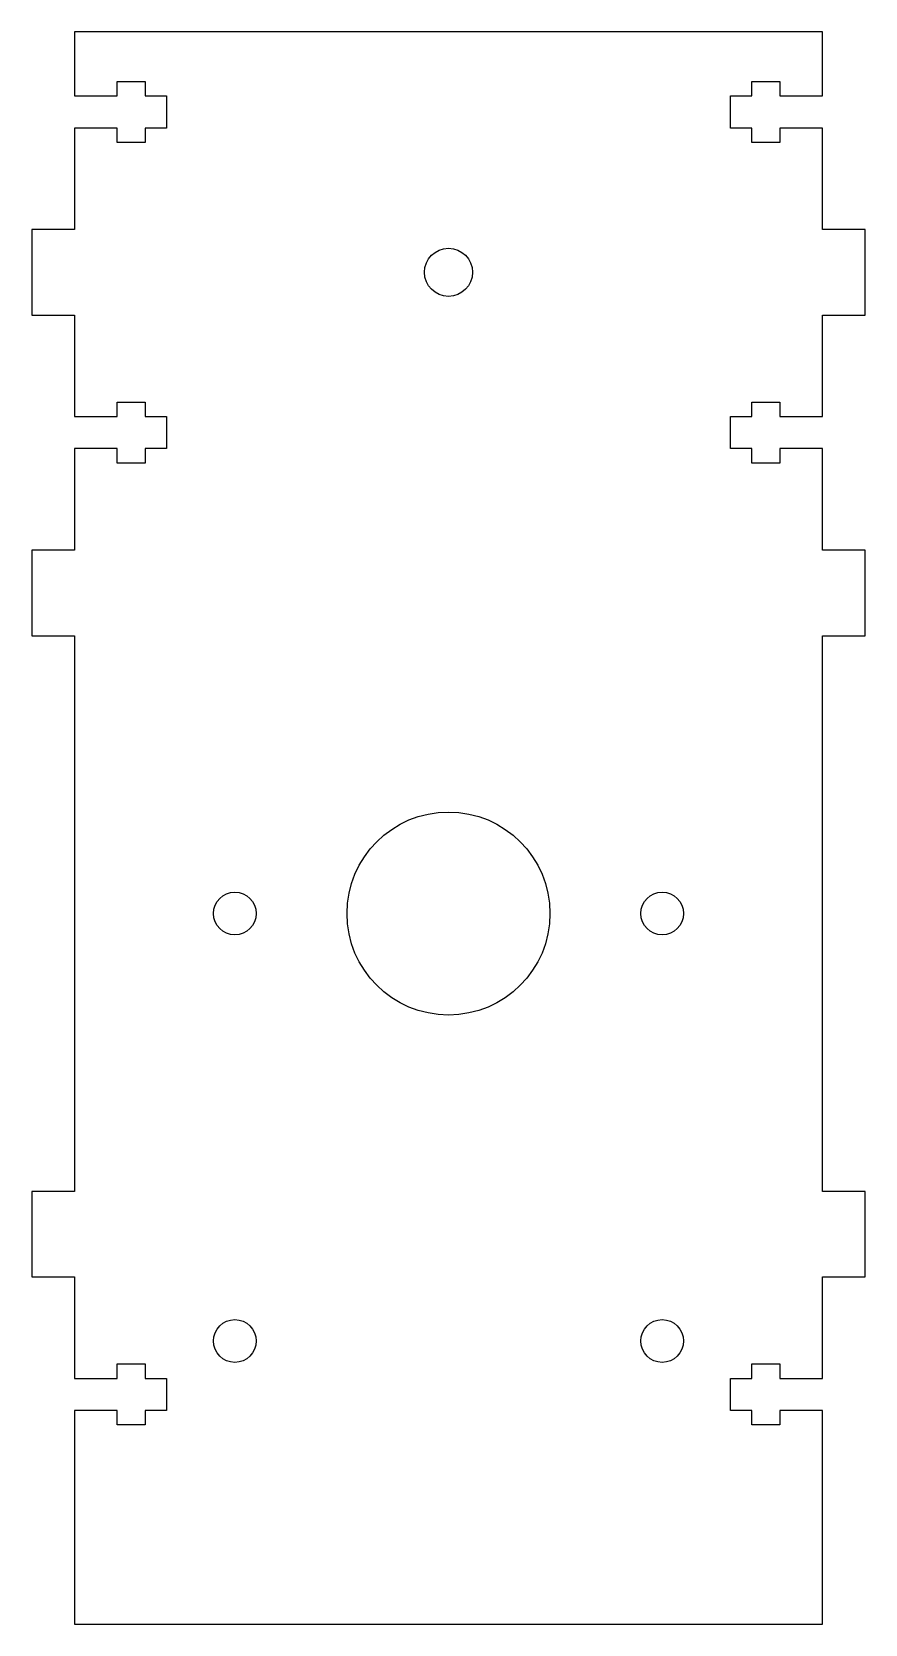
# Model space of a CAD drawing. Header units: millimetres. Extents: x -4 to 74, y -118 to 31.
import ezdxf

# ---------------------------------------------------------------- set-up
doc = ezdxf.new("R2010")
doc.units = ezdxf.units.MM

msp = doc.modelspace()

# ---------------------------------------------------------------- linework, layer by layer
at = {"color": 7, "linetype": 'Continuous', "lineweight": 25}
for p, q in [((0, 31.36), (0, 25.36)), ((70, 31.36), (0, 31.36)), ((70, 25.36), (70, 31.36)), ((0, 25.36), (4, 25.36)), ((4, 26.71), (6.6, 26.71)), ((4, 25.36), (4, 26.71)), ((6.6, 26.71), (6.6, 25.36)), ((6.6, 25.36), (8.6, 25.36)), ((8.6, 25.36), (8.6, 22.36)), ((61.4, 25.36), (63.4, 25.36)), ((61.4, 22.36), (61.4, 25.36)), ((63.4, 26.71), (66, 26.71)), ((63.4, 25.36), (63.4, 26.71)), ((66, 26.71), (66, 25.36)), ((66, 25.36), (70, 25.36)), ((0, 22.36), (0, 12.86)), ((4, 22.36), (0, 22.36)), ((4, 21.01), (4, 22.36)), ((6.6, 22.36), (6.6, 21.01)), ((8.6, 22.36), (6.6, 22.36)), ((63.4, 22.36), (61.4, 22.36)), ((63.4, 21.01), (63.4, 22.36)), ((66, 22.36), (66, 21.01)), ((70, 22.36), (66, 22.36)), ((70, 12.86), (70, 22.36)), ((6.6, 21.01), (4, 21.01)), ((66, 21.01), (63.4, 21.01)), ((-4, 12.86), (-4, 4.86)), ((0, 12.86), (-4, 12.86)), ((74, 12.86), (70, 12.86)), ((74, 4.86), (74, 12.86)), ((-4, 4.86), (0, 4.86)), ((0, 4.86), (0, -4.64)), ((70, 4.86), (74, 4.86)), ((70, -4.64), (70, 4.86)), ((4, -3.29), (6.6, -3.29)), ((4, -4.64), (4, -3.29)), ((6.6, -3.29), (6.6, -4.64)), ((63.4, -3.29), (66, -3.29)), ((63.4, -4.64), (63.4, -3.29)), ((66, -3.29), (66, -4.64)), ((0, -4.64), (4, -4.64)), ((6.6, -4.64), (8.6, -4.64)), ((8.6, -4.64), (8.6, -7.64)), ((61.4, -4.64), (63.4, -4.64)), ((61.4, -7.64), (61.4, -4.64)), ((66, -4.64), (70, -4.64)), ((0, -7.64), (0, -17.14)), ((4, -7.64), (0, -7.64)), ((4, -8.99), (4, -7.64)), ((6.6, -7.64), (6.6, -8.99)), ((8.6, -7.64), (6.6, -7.64)), ((63.4, -7.64), (61.4, -7.64)), ((63.4, -8.99), (63.4, -7.64)), ((66, -7.64), (66, -8.99)), ((70, -7.64), (66, -7.64)), ((70, -17.14), (70, -7.64)), ((6.6, -8.99), (4, -8.99)), ((66, -8.99), (63.4, -8.99)), ((-4, -17.14), (-4, -25.14)), ((0, -17.14), (-4, -17.14)), ((74, -17.14), (70, -17.14)), ((74, -25.14), (74, -17.14)), ((-4, -25.14), (0, -25.14)), ((0, -25.14), (0, -77.14)), ((70, -25.14), (74, -25.14)), ((70, -77.14), (70, -25.14)), ((-4, -77.14), (-4, -85.14)), ((0, -77.14), (-4, -77.14)), ((74, -77.14), (70, -77.14)), ((74, -85.14), (74, -77.14)), ((-4, -85.14), (0, -85.14)), ((0, -85.14), (0, -94.64)), ((70, -85.14), (74, -85.14)), ((70, -94.64), (70, -85.14)), ((4, -93.29), (6.6, -93.29)), ((4, -94.64), (4, -93.29)), ((6.6, -93.29), (6.6, -94.64)), ((63.4, -93.29), (66, -93.29)), ((63.4, -94.64), (63.4, -93.29)), ((66, -93.29), (66, -94.64)), ((0, -94.64), (4, -94.64)), ((6.6, -94.64), (8.6, -94.64)), ((8.6, -94.64), (8.6, -97.64)), ((61.4, -94.64), (63.4, -94.64)), ((61.4, -97.64), (61.4, -94.64)), ((66, -94.64), (70, -94.64)), ((0, -97.64), (0, -117.64)), ((4, -97.64), (0, -97.64)), ((4, -98.99), (4, -97.64)), ((6.6, -97.64), (6.6, -98.99)), ((8.6, -97.64), (6.6, -97.64)), ((63.4, -97.64), (61.4, -97.64)), ((63.4, -98.99), (63.4, -97.64)), ((66, -97.64), (66, -98.99)), ((70, -97.64), (66, -97.64)), ((70, -117.64), (70, -97.64)), ((6.6, -98.99), (4, -98.99)), ((66, -98.99), (63.4, -98.99)), ((0, -117.64), (70, -117.64))]:
    msp.add_line(p, q, dxfattribs=at)
for centre, radius in [((35, 8.86), 2.25), ((35, -51.14), 9.5), ((15, -51.14), 2), ((55, -51.14), 2), ((15, -91.14), 2), ((55, -91.14), 2)]:
    msp.add_circle(centre, radius, dxfattribs=at)

doc.saveas('drawing.dxf')
